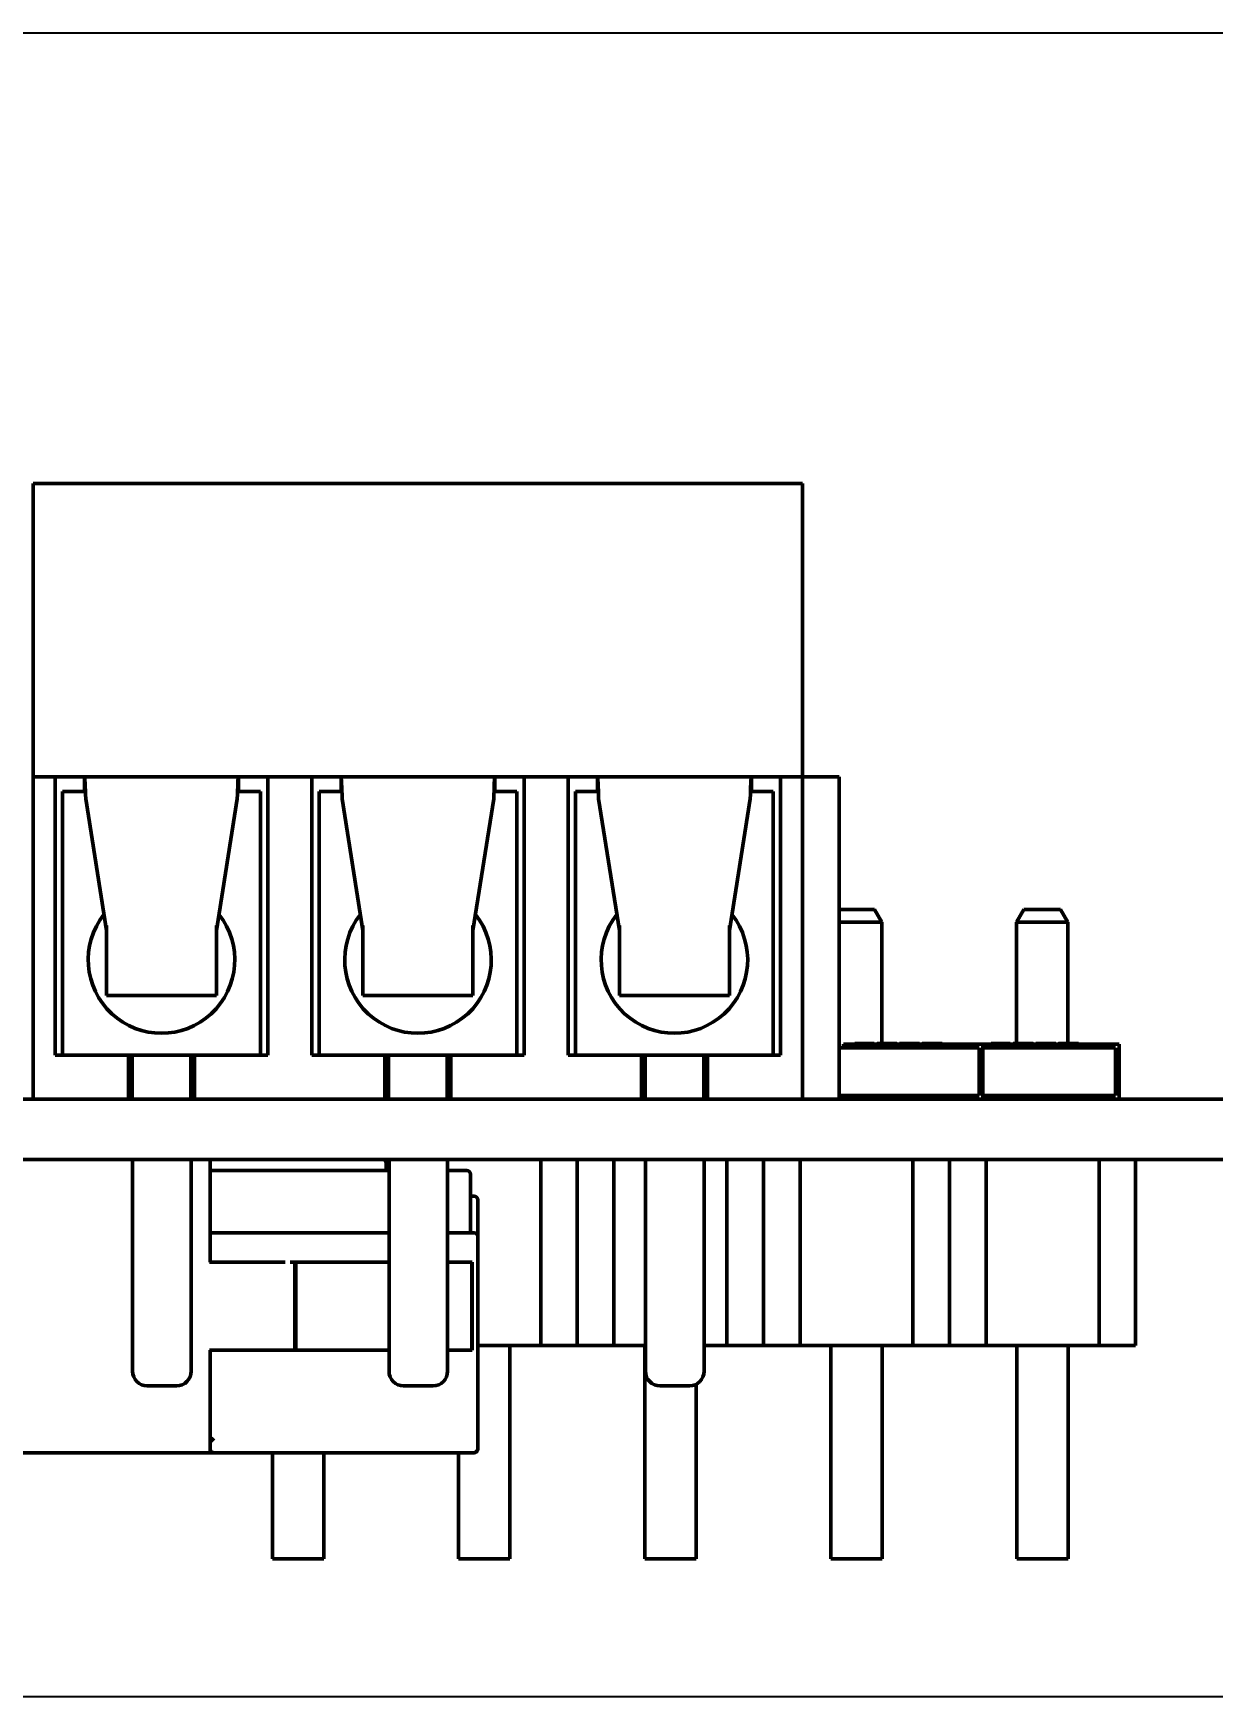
# Model space of a CAD drawing. Header units: millimetres. Extents: x 3004 to 446186229, y 1206 to 1506.
# Drawn here: x 3109.25 to 3125.34, y 1347.97 to 1370.67 of the extents above; entities that cross this region are included whole.
import ezdxf

# ---------------------------------------------------------------- set-up
doc = ezdxf.new("R2010")
doc.units = ezdxf.units.MM
doc.layers.add('Tonk', color=7, linetype='Continuous', lineweight=25)
doc.layers.add('Видимый контур (ГОСТ)', color=7, linetype='Continuous', lineweight=50)
doc.styles.get("Standard").update_dxf_attribs({"font": '', "width": 0.8, "oblique": 15})
doc.styles.get('Standard').set_extended_font_data('GOST type B')
doc.dimstyles.new('ISO-25', dxfattribs={"dimtxt": 2.5, "dimasz": 2.5, "dimexe": 1.25, "dimexo": 0, "dimtad": 1, "dimtxsty": 'Standard', "dimcen": 2.5, "dimadec": 0, "dimazin": 0, "dimtfac": 1, "dimtmove": 0, "dimatfit": 3, "dimfxl": 1, "dimarcsym": 0})

# ---------------------------------------------------------------- blocks, each defined once
blk = doc.blocks.new('*D37')
at = {"layer": 'Tonk', "color": 0, "lineweight": -2, "transparency": 16777216}
for p, q in [((3138.122, 1370.669), (3041.175, 1370.669)), ((3042.425, 1350.473), (3042.425, 1368.169)), ((3138.122, 1347.973), (3041.175, 1347.973))]:
    blk.add_line(p, q, dxfattribs=at)
at = {"layer": 'Tonk', "color": 0, "transparency": 16777216}
for points in [[(3042.009, 1368.169), (3042.842, 1368.169), (3042.425, 1370.669)], [(3042.009, 1350.473), (3042.842, 1350.473), (3042.425, 1347.973)]]:
    blk.add_solid(points, dxfattribs=at)
at = {"layer": 'Tonk', "color": 0, "transparency": 16777216, "insert": (3040.548, 1359.553), "char_height": 2.5, "attachment_point": 5, "rotation": 90}
blk.add_mtext('23*', dxfattribs=at)
blk = doc.blocks.new('*D52')
at = {"layer": 'Tonk', "color": 0, "lineweight": -2, "transparency": 16777216}
for p, q in [((3129.698, 1370.669), (3061.436, 1370.669)), ((3062.686, 1368.169), (3062.686, 1358.626)), ((3072.222, 1356.126), (3061.436, 1356.126))]:
    blk.add_line(p, q, dxfattribs=at)
at = {"layer": 'Tonk', "color": 0, "transparency": 16777216}
for points in [[(3062.269, 1368.169), (3063.102, 1368.169), (3062.686, 1370.669)], [(3062.269, 1358.626), (3063.102, 1358.626), (3062.686, 1356.126)]]:
    blk.add_solid(points, dxfattribs=at)
at = {"layer": 'Tonk', "color": 0, "transparency": 16777216, "insert": (3060.811, 1363.398), "char_height": 2.5, "attachment_point": 5, "rotation": 90}
blk.add_mtext('15*', dxfattribs=at)

msp = doc.modelspace()

# ---------------------------------------------------------------- linework, layer by layer
at = {"layer": 'Видимый контур (ГОСТ)'}
for p, q in [((3109.24705, 1364.52574), (3109.24705, 1360.52574)), ((3109.24705, 1364.52574), (3119.74705, 1364.52574)), ((3119.74705, 1364.52574), (3119.74705, 1360.52574)), ((3109.24705, 1360.52574), (3109.24705, 1356.12574)), ((3109.24705, 1360.52574), (3109.54705, 1360.52574)), ((3109.54705, 1360.52574), (3109.54705, 1356.72574)), ((3112.44705, 1360.52574), (3109.54705, 1360.52574)), ((3109.94705, 1360.32574), (3109.94705, 1360.52574)), ((3112.04705, 1360.32574), (3112.04705, 1360.52574)), ((3112.44705, 1360.52574), (3113.04705, 1360.52574)), ((3112.44705, 1356.72574), (3112.44705, 1360.52574)), ((3113.04705, 1360.52574), (3113.04705, 1356.72574)), ((3115.94705, 1360.52574), (3113.04705, 1360.52574)), ((3113.44705, 1360.32574), (3113.44705, 1360.52574)), ((3115.54705, 1360.32574), (3115.54705, 1360.52574)), ((3115.94705, 1360.52574), (3116.54705, 1360.52574)), ((3115.94705, 1356.72574), (3115.94705, 1360.52574)), ((3116.54705, 1360.52574), (3116.54705, 1356.72574)), ((3119.44705, 1360.52574), (3116.54705, 1360.52574)), ((3116.94705, 1360.32574), (3116.94705, 1360.52574)), ((3119.04705, 1360.32574), (3119.04705, 1360.52574)), ((3119.44705, 1360.52574), (3119.74705, 1360.52574)), ((3119.44705, 1356.72574), (3119.44705, 1360.52574)), ((3119.74705, 1360.52574), (3119.74705, 1356.12574)), ((3120.24705, 1360.52574), (3119.74705, 1360.52574)), ((3120.24705, 1360.52574), (3120.24705, 1356.12574)), ((3109.64705, 1360.32574), (3109.64705, 1356.72574)), ((3109.95494, 1360.32574), (3109.64705, 1360.32574)), ((3109.96284, 1360.22574), (3110.24705, 1358.42574)), ((3111.74705, 1358.42574), (3112.03126, 1360.22574)), ((3112.34705, 1360.32574), (3112.03915, 1360.32574)), ((3112.34705, 1356.72574), (3112.34705, 1360.32574)), ((3113.14705, 1360.32574), (3113.14705, 1356.72574)), ((3113.45494, 1360.32574), (3113.14705, 1360.32574)), ((3113.46284, 1360.22574), (3113.74705, 1358.42574)), ((3115.24705, 1358.42574), (3115.53126, 1360.22574)), ((3115.84705, 1360.32574), (3115.53915, 1360.32574)), ((3115.84705, 1356.72574), (3115.84705, 1360.32574)), ((3116.64705, 1360.32574), (3116.64705, 1356.72574)), ((3116.95494, 1360.32574), (3116.64705, 1360.32574)), ((3116.96284, 1360.22574), (3117.24705, 1358.42574)), ((3118.74705, 1358.42574), (3119.03126, 1360.22574)), ((3119.34705, 1360.32574), (3119.03915, 1360.32574)), ((3119.34705, 1356.72574), (3119.34705, 1360.32574)), ((3120.72691, 1358.71426), (3120.24705, 1358.71426)), ((3120.82691, 1358.54106), (3120.72691, 1358.71426)), ((3122.66691, 1358.54106), (3122.76691, 1358.71426)), ((3123.26691, 1358.71426), (3122.76691, 1358.71426)), ((3123.36691, 1358.54106), (3123.26691, 1358.71426)), ((3110.24705, 1358.49576), (3110.24705, 1358.42574)), ((3110.24705, 1358.21386), (3110.24705, 1358.42574)), ((3111.74705, 1358.42574), (3111.74705, 1358.49576)), ((3111.74705, 1358.42574), (3111.74705, 1358.21386)), ((3113.74705, 1358.49576), (3113.74705, 1358.42574)), ((3113.74705, 1358.21386), (3113.74705, 1358.42574)), ((3115.24705, 1358.42574), (3115.24705, 1358.49576)), ((3115.24705, 1358.42574), (3115.24705, 1358.21386)), ((3117.24705, 1358.49576), (3117.24705, 1358.42574)), ((3117.24705, 1358.21386), (3117.24705, 1358.42574)), ((3118.74705, 1358.42574), (3118.74705, 1358.49576)), ((3118.74705, 1358.42574), (3118.74705, 1358.21386)), ((3120.82691, 1358.54106), (3120.24705, 1358.54106)), ((3120.82691, 1356.88574), (3120.82691, 1358.54106)), ((3122.66691, 1356.88574), (3122.66691, 1358.54106)), ((3123.36691, 1358.54106), (3122.66691, 1358.54106)), ((3123.36691, 1356.88574), (3123.36691, 1358.54106)), ((3110.24705, 1357.5598), (3110.24705, 1358.21386)), ((3111.74705, 1358.21386), (3111.74705, 1357.5598)), ((3113.74705, 1357.5598), (3113.74705, 1358.21386)), ((3115.24705, 1358.21386), (3115.24705, 1357.5598)), ((3117.24705, 1357.5598), (3117.24705, 1358.21386)), ((3118.74705, 1358.21386), (3118.74705, 1357.5598)), ((3110.24705, 1357.5417), (3110.24705, 1357.5598)), ((3110.24705, 1357.5417), (3111.74705, 1357.5417)), ((3111.74705, 1357.5598), (3111.74705, 1357.5417)), ((3113.74705, 1357.5417), (3113.74705, 1357.5598)), ((3113.74705, 1357.5417), (3115.24705, 1357.5417)), ((3115.24705, 1357.5598), (3115.24705, 1357.5417)), ((3117.24705, 1357.5417), (3117.24705, 1357.5598)), ((3117.24705, 1357.5417), (3118.74705, 1357.5417)), ((3118.74705, 1357.5598), (3118.74705, 1357.5417)), ((3120.24705, 1356.82574), (3122.15695, 1356.82574)), ((3120.30695, 1356.87574), (3121.80695, 1356.87574)), ((3120.30695, 1356.82574), (3120.30695, 1356.87574)), ((3120.30695, 1356.82574), (3121.80695, 1356.82574)), ((3120.45982, 1356.88574), (3120.45982, 1356.87574)), ((3120.4752, 1356.88574), (3120.45982, 1356.88574)), ((3120.63931, 1356.88574), (3120.4752, 1356.88574)), ((3120.4752, 1356.88574), (3120.4752, 1356.87574)), ((3120.63931, 1356.88574), (3120.63931, 1356.87574)), ((3120.68033, 1356.88574), (3120.63931, 1356.88574)), ((3120.68033, 1356.88574), (3120.68033, 1356.87574)), ((3120.68546, 1356.88574), (3120.68033, 1356.88574)), ((3120.68546, 1356.88574), (3120.68546, 1356.87574)), ((3120.72136, 1356.88574), (3120.68546, 1356.88574)), ((3120.72136, 1356.88574), (3120.72136, 1356.87574)), ((3120.76238, 1356.88574), (3120.76238, 1356.87574)), ((3120.90044, 1356.88574), (3120.90044, 1356.87574)), ((3121.03418, 1356.88574), (3121.03418, 1356.87574)), ((3121.09059, 1356.88574), (3121.07007, 1356.88574)), ((3121.07007, 1356.88574), (3121.07007, 1356.87574)), ((3121.09059, 1356.88574), (3121.09059, 1356.87574)), ((3121.20413, 1356.88574), (3121.20413, 1356.87574)), ((3121.34187, 1356.88574), (3121.32136, 1356.88574)), ((3121.32136, 1356.88574), (3121.32136, 1356.87574)), ((3121.34187, 1356.88574), (3121.34187, 1356.87574)), ((3121.37777, 1356.88574), (3121.37777, 1356.87574)), ((3121.51583, 1356.88574), (3121.51583, 1356.87574)), ((3121.64956, 1356.88574), (3121.64956, 1356.87574)), ((3121.80695, 1356.82574), (3121.80695, 1356.87574)), ((3122.00695, 1356.87574), (3121.80695, 1356.87574)), ((3122.20695, 1356.87574), (3122.00695, 1356.87574)), ((3122.00695, 1356.82574), (3122.00695, 1356.87574)), ((3122.15695, 1356.82574), (3122.00695, 1356.82574)), ((3122.15695, 1356.82574), (3122.15695, 1356.17574)), ((3122.15695, 1356.82574), (3122.15695, 1356.17574)), ((3122.20695, 1356.87574), (3123.66695, 1356.87574)), ((3122.20695, 1356.87574), (3122.20695, 1356.12574)), ((3122.20695, 1356.82574), (3123.66695, 1356.82574)), ((3122.20695, 1356.82574), (3124.01695, 1356.82574)), ((3122.31983, 1356.88574), (3122.31983, 1356.87574)), ((3122.33521, 1356.88574), (3122.31983, 1356.88574)), ((3122.49931, 1356.88574), (3122.33521, 1356.88574)), ((3122.33521, 1356.88574), (3122.33521, 1356.87574)), ((3122.49931, 1356.88574), (3122.49931, 1356.87574)), ((3122.54034, 1356.88574), (3122.49931, 1356.88574)), ((3122.54034, 1356.88574), (3122.54034, 1356.87574)), ((3122.54547, 1356.88574), (3122.54034, 1356.88574)), ((3122.54547, 1356.88574), (3122.54547, 1356.87574)), ((3122.58136, 1356.88574), (3122.54547, 1356.88574)), ((3122.58136, 1356.88574), (3122.58136, 1356.87574)), ((3122.62239, 1356.88574), (3122.62239, 1356.87574)), ((3122.76045, 1356.88574), (3122.76045, 1356.87574)), ((3122.89419, 1356.88574), (3122.89419, 1356.87574)), ((3122.9506, 1356.88574), (3122.93008, 1356.88574)), ((3122.93008, 1356.88574), (3122.93008, 1356.87574)), ((3122.9506, 1356.88574), (3122.9506, 1356.87574)), ((3123.06414, 1356.88574), (3123.06414, 1356.87574)), ((3123.20188, 1356.88574), (3123.18136, 1356.88574)), ((3123.18136, 1356.88574), (3123.18136, 1356.87574)), ((3123.20188, 1356.88574), (3123.20188, 1356.87574)), ((3123.23778, 1356.88574), (3123.23778, 1356.87574)), ((3123.37584, 1356.88574), (3123.37584, 1356.87574)), ((3123.50957, 1356.88574), (3123.50957, 1356.87574)), ((3123.66695, 1356.82574), (3123.66695, 1356.87574)), ((3123.86695, 1356.87574), (3123.66695, 1356.87574)), ((3124.06695, 1356.87574), (3123.86695, 1356.87574)), ((3123.86695, 1356.82574), (3123.86695, 1356.87574)), ((3124.01695, 1356.82574), (3123.86695, 1356.82574)), ((3124.01695, 1356.82574), (3124.01695, 1356.17574)), ((3124.01695, 1356.82574), (3124.01695, 1356.17574)), ((3124.06695, 1356.87574), (3124.06695, 1356.12574)), ((3109.54705, 1356.72574), (3110.54705, 1356.72574)), ((3110.54705, 1356.72574), (3110.54705, 1356.12574)), ((3110.54705, 1356.72574), (3111.44705, 1356.72574)), ((3110.59705, 1356.12574), (3110.59705, 1356.72574)), ((3111.39705, 1356.12574), (3111.39705, 1356.72574)), ((3111.44705, 1356.72574), (3112.44705, 1356.72574)), ((3111.44705, 1356.72574), (3111.44705, 1356.12574)), ((3113.04705, 1356.72574), (3114.04705, 1356.72574)), ((3114.04705, 1356.72574), (3114.04705, 1356.12574)), ((3114.04705, 1356.72574), (3114.94705, 1356.72574)), ((3114.09705, 1356.12574), (3114.09705, 1356.72574)), ((3114.89705, 1356.12574), (3114.89705, 1356.72574)), ((3114.94705, 1356.72574), (3115.94705, 1356.72574)), ((3114.94705, 1356.72574), (3114.94705, 1356.12574)), ((3116.54705, 1356.72574), (3117.54705, 1356.72574)), ((3117.54705, 1356.72574), (3117.54705, 1356.12574)), ((3117.54705, 1356.72574), (3118.44705, 1356.72574)), ((3117.59705, 1356.12574), (3117.59705, 1356.72574)), ((3118.39705, 1356.12574), (3118.39705, 1356.72574)), ((3118.44705, 1356.72574), (3119.44705, 1356.72574)), ((3118.44705, 1356.72574), (3118.44705, 1356.12574)), ((3179.74995, 1356.12574), (3076.19195, 1356.12574)), ((3120.24705, 1356.17574), (3122.15695, 1356.17574)), ((3120.82691, 1356.12574), (3120.82691, 1356.17574)), ((3121.11695, 1356.17574), (3121.11695, 1356.12574)), ((3122.15695, 1356.17574), (3121.80695, 1356.17574)), ((3121.80695, 1356.12574), (3121.80695, 1356.17574)), ((3122.20695, 1356.17574), (3124.01695, 1356.17574)), ((3122.66691, 1356.12574), (3122.66691, 1356.17574)), ((3123.36691, 1356.12574), (3123.36691, 1356.17574)), ((3124.01695, 1356.17574), (3123.66695, 1356.17574)), ((3123.66695, 1356.12574), (3123.66695, 1356.17574)), ((3179.75496, 1355.30278), (3076.19695, 1355.30278)), ((3110.60205, 1352.41426), (3110.60205, 1355.30278)), ((3111.40205, 1352.41426), (3111.40205, 1355.30278)), ((3111.66217, 1355.20278), (3111.66217, 1355.29278)), ((3114.06217, 1355.15278), (3114.06217, 1355.25278)), ((3114.10205, 1352.41426), (3114.10205, 1355.30278)), ((3114.90205, 1352.41426), (3114.90205, 1355.30278)), ((3116.17191, 1355.30278), (3116.17191, 1352.76278)), ((3116.67191, 1354.76278), (3116.67191, 1355.30278)), ((3116.67191, 1355.30278), (3116.67191, 1354.76278)), ((3117.17191, 1355.30278), (3117.17191, 1352.76278)), ((3117.60205, 1352.41426), (3117.60205, 1355.30278)), ((3118.40205, 1352.41426), (3118.40205, 1355.30278)), ((3118.71191, 1355.30278), (3118.71191, 1352.76278)), ((3119.21191, 1354.76278), (3119.21191, 1355.30278)), ((3119.21191, 1355.30278), (3119.21191, 1354.76278)), ((3119.71191, 1355.30278), (3119.71191, 1352.76278)), ((3121.25191, 1355.30278), (3121.25191, 1352.76278)), ((3121.75191, 1354.76278), (3121.75191, 1355.30278)), ((3121.75191, 1355.30278), (3121.75191, 1354.76278)), ((3122.25191, 1355.30278), (3122.25191, 1352.76278)), ((3123.79191, 1355.30278), (3123.79191, 1352.76278)), ((3124.29191, 1354.76278), (3124.29191, 1355.30278)), ((3111.66217, 1355.20278), (3111.66217, 1353.90278)), ((3111.66217, 1355.15278), (3114.10205, 1355.15278)), ((3114.90205, 1355.15278), (3115.16211, 1355.15278)), ((3115.16211, 1355.15278), (3115.16217, 1355.15278)), ((3115.21217, 1354.30278), (3115.21217, 1355.10278)), ((3115.21217, 1354.80278), (3115.26217, 1354.80278)), ((3116.67191, 1354.76278), (3116.67191, 1352.76278)), ((3116.67191, 1354.76278), (3116.67191, 1352.76278)), ((3119.21191, 1354.76278), (3119.21191, 1352.76278)), ((3119.21191, 1354.76278), (3119.21191, 1352.76278)), ((3121.75191, 1354.76278), (3121.75191, 1352.76278)), ((3121.75191, 1354.76278), (3121.75191, 1352.76278)), ((3124.29191, 1354.76278), (3124.29191, 1352.76278)), ((3115.31217, 1354.75278), (3115.31217, 1354.25278)), ((3111.66217, 1354.30278), (3112.64146, 1354.30278)), ((3112.64146, 1354.30278), (3114.10205, 1354.30278)), ((3114.90205, 1354.30278), (3115.26217, 1354.30278)), ((3115.31217, 1354.25278), (3115.31217, 1351.35278)), ((3112.68288, 1353.90278), (3111.65217, 1353.90278)), ((3112.81774, 1353.90278), (3112.7536, 1353.90278)), ((3112.81774, 1352.70278), (3112.81774, 1353.90278)), ((3112.82905, 1353.90278), (3112.81774, 1353.90278)), ((3112.82905, 1352.70278), (3112.82905, 1353.90278)), ((3114.0639, 1353.90278), (3112.82905, 1353.90278)), ((3114.10205, 1353.90278), (3114.0639, 1353.90278)), ((3115.23321, 1353.90278), (3114.90205, 1353.90278)), ((3115.23604, 1353.90278), (3115.23321, 1353.90278)), ((3115.23321, 1353.90278), (3115.23321, 1352.70278)), ((3115.23897, 1352.70278), (3115.23897, 1353.90278)), ((3116.17191, 1352.76278), (3115.31217, 1352.76278)), ((3115.75191, 1352.76278), (3115.75191, 1350.55278)), ((3116.67191, 1352.76278), (3116.17191, 1352.76278)), ((3117.17191, 1352.76278), (3116.67191, 1352.76278)), ((3117.60205, 1352.76278), (3117.17191, 1352.76278)), ((3117.59191, 1352.76278), (3117.59191, 1350.55278)), ((3118.71191, 1352.76278), (3118.40205, 1352.76278)), ((3119.21191, 1352.76278), (3118.71191, 1352.76278)), ((3119.71191, 1352.76278), (3119.21191, 1352.76278)), ((3121.25191, 1352.76278), (3119.71191, 1352.76278)), ((3120.13191, 1352.76278), (3120.13191, 1350.55278)), ((3120.83191, 1352.76278), (3120.83191, 1350.55278)), ((3121.75191, 1352.76278), (3121.25191, 1352.76278)), ((3122.25191, 1352.76278), (3121.75191, 1352.76278)), ((3123.79191, 1352.76278), (3122.25191, 1352.76278)), ((3122.67191, 1352.76278), (3122.67191, 1350.55278)), ((3123.37191, 1352.76278), (3123.37191, 1350.55278)), ((3124.29191, 1352.76278), (3123.79191, 1352.76278)), ((3111.65217, 1352.70278), (3112.68288, 1352.70278)), ((3111.66217, 1352.70278), (3111.66217, 1351.40278)), ((3112.68288, 1352.70278), (3112.7536, 1352.70278)), ((3112.7536, 1352.70278), (3112.81774, 1352.70278)), ((3112.81774, 1352.70278), (3112.82905, 1352.70278)), ((3112.82905, 1352.70278), (3114.0639, 1352.70278)), ((3114.0639, 1352.70278), (3114.10205, 1352.70278)), ((3114.90205, 1352.70278), (3115.23321, 1352.70278)), ((3115.23321, 1352.70278), (3115.23604, 1352.70278)), ((3110.80205, 1352.21426), (3111.20205, 1352.21426)), ((3114.30205, 1352.21426), (3114.70205, 1352.21426)), ((3117.80205, 1352.21426), (3118.20205, 1352.21426)), ((3118.29191, 1352.23559), (3118.29191, 1350.55278)), ((3111.71217, 1351.50278), (3111.66217, 1351.45278)), ((3111.66217, 1351.31278), (3111.66217, 1351.40278)), ((3111.65217, 1351.30278), (3108.67217, 1351.30278)), ((3111.71217, 1351.30278), (3111.65217, 1351.30278)), ((3112.64146, 1351.30278), (3111.71217, 1351.30278)), ((3112.51191, 1351.30278), (3112.51191, 1350.55278)), ((3115.26217, 1351.30278), (3112.64146, 1351.30278)), ((3113.21191, 1351.30278), (3113.21191, 1350.55278)), ((3115.05191, 1351.30278), (3115.05191, 1350.55278)), ((3112.51191, 1350.55278), (3112.51191, 1349.85278)), ((3113.21191, 1350.55278), (3113.21191, 1349.85278)), ((3115.05191, 1350.55278), (3115.05191, 1349.85278)), ((3115.75191, 1350.55278), (3115.75191, 1349.85278)), ((3117.59191, 1350.55278), (3117.59191, 1349.85278)), ((3118.29191, 1350.55278), (3118.29191, 1349.85278)), ((3120.13191, 1350.55278), (3120.13191, 1349.85278)), ((3120.83191, 1350.55278), (3120.83191, 1349.85278)), ((3122.67191, 1350.55278), (3122.67191, 1349.85278)), ((3123.37191, 1350.55278), (3123.37191, 1349.85278)), ((3112.51191, 1349.85278), (3113.21191, 1349.85278)), ((3115.05191, 1349.85278), (3115.75191, 1349.85278)), ((3117.59191, 1349.85278), (3118.29191, 1349.85278)), ((3120.13191, 1349.85278), (3120.83191, 1349.85278)), ((3122.67191, 1349.85278), (3123.37191, 1349.85278))]:
    msp.add_line(p, q, dxfattribs=at)
for centre, radius, start, end in [((3110.99705, 1358.02574), 1, 141.694264, 38.30573), ((3114.49705, 1358.02574), 1, 141.694264, 38.30573), ((3117.99705, 1358.02574), 1, 141.694264, 38.30573), ((3111.65217, 1355.29278), 0.01, 0, 90), ((3114.01217, 1355.25278), 0.05, 0, 90), ((3115.16217, 1355.10278), 0.05, 0, 90), ((3115.26217, 1354.75278), 0.05, 0, 90), ((3115.26217, 1354.25278), 0.05, 0, 90), ((3110.80205, 1352.41426), 0.2, 180, 270), ((3111.20205, 1352.41426), 0.2, 270, 0), ((3114.30205, 1352.41426), 0.2, 180, 270), ((3114.70205, 1352.41426), 0.2, 270, 0), ((3117.80205, 1352.41426), 0.2, 180, 270), ((3118.20205, 1352.41426), 0.2, 270, 0), ((3111.65217, 1351.31278), 0.01, 270, 0), ((3111.71217, 1351.35278), 0.05, 180, 270), ((3115.26217, 1351.35278), 0.05, 270, 0)]:
    msp.add_arc(centre, radius, start, end, dxfattribs=at)
for points in [[(3109.96284, 1360.22574), (3109.95757, 1360.38282), (3109.95231, 1360.52574), (3109.94705, 1360.52574)], [(3112.04705, 1360.52574), (3112.04179, 1360.52574), (3112.03652, 1360.38282), (3112.03126, 1360.22574)], [(3113.46284, 1360.22574), (3113.45757, 1360.38282), (3113.45231, 1360.52574), (3113.44705, 1360.52574)], [(3115.54705, 1360.52574), (3115.54179, 1360.52574), (3115.53652, 1360.38282), (3115.53126, 1360.22574)], [(3116.96284, 1360.22574), (3116.95757, 1360.38282), (3116.95231, 1360.52574), (3116.94705, 1360.52574)], [(3119.04705, 1360.52574), (3119.04179, 1360.52574), (3119.03652, 1360.38282), (3119.03126, 1360.22574)], [(3111.66083, 1351.30756), (3111.67624, 1351.30491), (3111.69198, 1351.30355), (3111.70699, 1351.30305)]]:
    msp.add_open_spline(points, degree=3, dxfattribs=at)
for points, knots in [([(3120.90044, 1356.88574), (3120.89726, 1356.88574), (3120.89094, 1356.88574), (3120.88158, 1356.88574), (3120.87245, 1356.88574), (3120.86356, 1356.88574), (3120.85486, 1356.88574), (3120.84641, 1356.88574), (3120.83816, 1356.88574), (3120.83024, 1356.88574), (3120.82256, 1356.88574), (3120.8153, 1356.88574), (3120.80848, 1356.88574), (3120.80201, 1356.88574), (3120.79606, 1356.88574), (3120.79039, 1356.88574), (3120.78532, 1356.88574), (3120.78044, 1356.88574), (3120.77622, 1356.88574), (3120.77242, 1356.88574), (3120.76935, 1356.88574), (3120.76679, 1356.88574), (3120.76481, 1356.88574), (3120.76336, 1356.88574), (3120.7626, 1356.88574), (3120.76246, 1356.88574), (3120.76238, 1356.88574)], [0, 0, 0, 0, 0.03378812, 0.06719393, 0.09986241, 0.13256661, 0.16515117, 0.19791319, 0.231319, 0.26508328, 0.29925531, 0.33439857, 0.36994282, 0.40628356, 0.44406382, 0.48299771, 0.52335445, 0.56553659, 0.60961292, 0.65639081, 0.70588549, 0.7583245, 0.81383178, 0.87279456, 0.93472223, 1, 1, 1, 1]), ([(3121.03418, 1356.88574), (3121.03414, 1356.88574), (3121.03407, 1356.88574), (3121.03326, 1356.88574), (3121.03191, 1356.88574), (3121.03007, 1356.88574), (3121.02782, 1356.88574), (3121.02483, 1356.88574), (3121.02142, 1356.88574), (3121.01747, 1356.88574), (3121.01301, 1356.88574), (3121.00816, 1356.88574), (3121.00273, 1356.88574), (3120.99702, 1356.88574), (3120.9908, 1356.88574), (3120.98425, 1356.88574), (3120.97712, 1356.88574), (3120.96964, 1356.88574), (3120.96175, 1356.88574), (3120.95368, 1356.88574), (3120.94536, 1356.88574), (3120.93678, 1356.88574), (3120.92802, 1356.88574), (3120.91903, 1356.88574), (3120.90982, 1356.88574), (3120.9036, 1356.88574), (3120.90044, 1356.88574)], [0, 0, 0, 0, 0.06859462, 0.13324604, 0.19431259, 0.25127922, 0.30451344, 0.35423491, 0.40048059, 0.44341075, 0.48401487, 0.5232523, 0.56104237, 0.59790024, 0.63351849, 0.66831435, 0.70249567, 0.73668535, 0.77029317, 0.80343726, 0.83591295, 0.86846025, 0.90084654, 0.93346652, 0.96625758, 1, 1, 1, 1]), ([(3121.20413, 1356.88574), (3121.19904, 1356.88574), (3121.18901, 1356.88574), (3121.17427, 1356.88574), (3121.16017, 1356.88574), (3121.14675, 1356.88574), (3121.13425, 1356.88574), (3121.12321, 1356.88574), (3121.11346, 1356.88574), (3121.10539, 1356.88574), (3121.09874, 1356.88574), (3121.09411, 1356.88574), (3121.09115, 1356.88574), (3121.09077, 1356.88574), (3121.09059, 1356.88574)], [0, 0, 0, 0, 0.08940971, 0.17630576, 0.2626259, 0.34944573, 0.43549826, 0.51892813, 0.60135466, 0.68425642, 0.76580674, 0.84487687, 0.92227979, 1, 1, 1, 1]), ([(3121.32136, 1356.88574), (3121.32117, 1356.88574), (3121.32079, 1356.88574), (3121.31776, 1356.88574), (3121.31281, 1356.88574), (3121.30607, 1356.88574), (3121.29768, 1356.88574), (3121.28762, 1356.88574), (3121.27612, 1356.88574), (3121.26325, 1356.88574), (3121.24939, 1356.88574), (3121.23477, 1356.88574), (3121.21965, 1356.88574), (3121.20935, 1356.88574), (3121.20413, 1356.88574)], [0, 0, 0, 0, 0.07405843, 0.14887035, 0.22666767, 0.30773476, 0.3911572, 0.47392936, 0.55792775, 0.64498929, 0.73336406, 0.82109204, 0.90928721, 1, 1, 1, 1]), ([(3121.51583, 1356.88574), (3121.51265, 1356.88574), (3121.50632, 1356.88574), (3121.49697, 1356.88574), (3121.48783, 1356.88574), (3121.47895, 1356.88574), (3121.47025, 1356.88574), (3121.4618, 1356.88574), (3121.45355, 1356.88574), (3121.44562, 1356.88574), (3121.43794, 1356.88574), (3121.43069, 1356.88574), (3121.42387, 1356.88574), (3121.41739, 1356.88574), (3121.41144, 1356.88574), (3121.40578, 1356.88574), (3121.40071, 1356.88574), (3121.39582, 1356.88574), (3121.39161, 1356.88574), (3121.3878, 1356.88574), (3121.38473, 1356.88574), (3121.38217, 1356.88574), (3121.38019, 1356.88574), (3121.37875, 1356.88574), (3121.37798, 1356.88574), (3121.37784, 1356.88574), (3121.37777, 1356.88574)], [0, 0, 0, 0, 0.03378812, 0.06719393, 0.09986241, 0.13256661, 0.16515117, 0.19791319, 0.231319, 0.26508328, 0.29925531, 0.33439857, 0.36994282, 0.40628356, 0.44406382, 0.48299771, 0.52335445, 0.56553659, 0.60961292, 0.65639081, 0.70588549, 0.7583245, 0.81383178, 0.87279456, 0.93472223, 1, 1, 1, 1]), ([(3121.64956, 1356.88574), (3121.64952, 1356.88574), (3121.64945, 1356.88574), (3121.64864, 1356.88574), (3121.6473, 1356.88574), (3121.64545, 1356.88574), (3121.64321, 1356.88574), (3121.64021, 1356.88574), (3121.6368, 1356.88574), (3121.63285, 1356.88574), (3121.6284, 1356.88574), (3121.62355, 1356.88574), (3121.61811, 1356.88574), (3121.6124, 1356.88574), (3121.60618, 1356.88574), (3121.59964, 1356.88574), (3121.5925, 1356.88574), (3121.58502, 1356.88574), (3121.57714, 1356.88574), (3121.56906, 1356.88574), (3121.56075, 1356.88574), (3121.55217, 1356.88574), (3121.5434, 1356.88574), (3121.53442, 1356.88574), (3121.5252, 1356.88574), (3121.51898, 1356.88574), (3121.51583, 1356.88574)], [0, 0, 0, 0, 0.06859462, 0.13324604, 0.19431259, 0.25127922, 0.30451344, 0.35423491, 0.40048059, 0.44341075, 0.48401487, 0.5232523, 0.56104237, 0.59790024, 0.63351849, 0.66831435, 0.70249567, 0.73668535, 0.77029317, 0.80343726, 0.83591295, 0.86846025, 0.90084654, 0.93346652, 0.96625758, 1, 1, 1, 1]), ([(3122.76045, 1356.88574), (3122.75727, 1356.88574), (3122.75094, 1356.88574), (3122.74159, 1356.88574), (3122.73245, 1356.88574), (3122.72357, 1356.88574), (3122.71487, 1356.88574), (3122.70642, 1356.88574), (3122.69817, 1356.88574), (3122.69025, 1356.88574), (3122.68256, 1356.88574), (3122.67531, 1356.88574), (3122.66849, 1356.88574), (3122.66201, 1356.88574), (3122.65607, 1356.88574), (3122.6504, 1356.88574), (3122.64533, 1356.88574), (3122.64044, 1356.88574), (3122.63623, 1356.88574), (3122.63243, 1356.88574), (3122.62936, 1356.88574), (3122.6268, 1356.88574), (3122.62481, 1356.88574), (3122.62337, 1356.88574), (3122.62261, 1356.88574), (3122.62246, 1356.88574), (3122.62239, 1356.88574)], [0, 0, 0, 0, 0.03378812, 0.06719393, 0.09986241, 0.13256661, 0.16515117, 0.19791319, 0.231319, 0.26508328, 0.29925531, 0.33439857, 0.36994282, 0.40628356, 0.44406382, 0.48299771, 0.52335445, 0.56553659, 0.60961292, 0.65639081, 0.70588549, 0.7583245, 0.81383178, 0.87279456, 0.93472223, 1, 1, 1, 1]), ([(3122.89419, 1356.88574), (3122.89415, 1356.88574), (3122.89408, 1356.88574), (3122.89327, 1356.88574), (3122.89192, 1356.88574), (3122.89008, 1356.88574), (3122.88783, 1356.88574), (3122.88483, 1356.88574), (3122.88143, 1356.88574), (3122.87748, 1356.88574), (3122.87302, 1356.88574), (3122.86817, 1356.88574), (3122.86274, 1356.88574), (3122.85703, 1356.88574), (3122.85081, 1356.88574), (3122.84426, 1356.88574), (3122.83712, 1356.88574), (3122.82965, 1356.88574), (3122.82176, 1356.88574), (3122.81369, 1356.88574), (3122.80537, 1356.88574), (3122.79679, 1356.88574), (3122.78803, 1356.88574), (3122.77904, 1356.88574), (3122.76983, 1356.88574), (3122.76361, 1356.88574), (3122.76045, 1356.88574)], [0, 0, 0, 0, 0.06859462, 0.13324604, 0.19431259, 0.25127922, 0.30451344, 0.35423491, 0.40048059, 0.44341075, 0.48401487, 0.5232523, 0.56104237, 0.59790024, 0.63351849, 0.66831435, 0.70249567, 0.73668535, 0.77029317, 0.80343726, 0.83591295, 0.86846025, 0.90084654, 0.93346652, 0.96625758, 1, 1, 1, 1]), ([(3123.06414, 1356.88574), (3123.05905, 1356.88574), (3123.04902, 1356.88574), (3123.03428, 1356.88574), (3123.02017, 1356.88574), (3123.00675, 1356.88574), (3122.99426, 1356.88574), (3122.98322, 1356.88574), (3122.97347, 1356.88574), (3122.9654, 1356.88574), (3122.95875, 1356.88574), (3122.95412, 1356.88574), (3122.95116, 1356.88574), (3122.95078, 1356.88574), (3122.9506, 1356.88574)], [0, 0, 0, 0, 0.08940971, 0.17630576, 0.2626259, 0.34944573, 0.43549826, 0.51892813, 0.60135466, 0.68425642, 0.76580674, 0.84487687, 0.92227979, 1, 1, 1, 1]), ([(3123.18136, 1356.88574), (3123.18118, 1356.88574), (3123.1808, 1356.88574), (3123.17776, 1356.88574), (3123.17281, 1356.88574), (3123.16608, 1356.88574), (3123.15769, 1356.88574), (3123.14763, 1356.88574), (3123.13613, 1356.88574), (3123.12326, 1356.88574), (3123.1094, 1356.88574), (3123.09478, 1356.88574), (3123.07966, 1356.88574), (3123.06936, 1356.88574), (3123.06414, 1356.88574)], [0, 0, 0, 0, 0.07405843, 0.14887035, 0.22666767, 0.30773476, 0.3911572, 0.47392936, 0.55792775, 0.64498929, 0.73336406, 0.82109204, 0.90928721, 1, 1, 1, 1]), ([(3123.37584, 1356.88574), (3123.37265, 1356.88574), (3123.36633, 1356.88574), (3123.35698, 1356.88574), (3123.34784, 1356.88574), (3123.33896, 1356.88574), (3123.33026, 1356.88574), (3123.32181, 1356.88574), (3123.31355, 1356.88574), (3123.30563, 1356.88574), (3123.29795, 1356.88574), (3123.2907, 1356.88574), (3123.28388, 1356.88574), (3123.2774, 1356.88574), (3123.27145, 1356.88574), (3123.26578, 1356.88574), (3123.26071, 1356.88574), (3123.25583, 1356.88574), (3123.25161, 1356.88574), (3123.24781, 1356.88574), (3123.24474, 1356.88574), (3123.24218, 1356.88574), (3123.2402, 1356.88574), (3123.23876, 1356.88574), (3123.23799, 1356.88574), (3123.23785, 1356.88574), (3123.23778, 1356.88574)], [0, 0, 0, 0, 0.03378812, 0.06719393, 0.09986241, 0.13256661, 0.16515117, 0.19791319, 0.231319, 0.26508328, 0.29925531, 0.33439857, 0.36994282, 0.40628356, 0.44406382, 0.48299771, 0.52335445, 0.56553659, 0.60961292, 0.65639081, 0.70588549, 0.7583245, 0.81383178, 0.87279456, 0.93472223, 1, 1, 1, 1]), ([(3123.50957, 1356.88574), (3123.50953, 1356.88574), (3123.50946, 1356.88574), (3123.50865, 1356.88574), (3123.5073, 1356.88574), (3123.50546, 1356.88574), (3123.50322, 1356.88574), (3123.50022, 1356.88574), (3123.49681, 1356.88574), (3123.49286, 1356.88574), (3123.48841, 1356.88574), (3123.48356, 1356.88574), (3123.47812, 1356.88574), (3123.47241, 1356.88574), (3123.46619, 1356.88574), (3123.45964, 1356.88574), (3123.45251, 1356.88574), (3123.44503, 1356.88574), (3123.43714, 1356.88574), (3123.42907, 1356.88574), (3123.42076, 1356.88574), (3123.41218, 1356.88574), (3123.40341, 1356.88574), (3123.39443, 1356.88574), (3123.38521, 1356.88574), (3123.37899, 1356.88574), (3123.37584, 1356.88574)], [0, 0, 0, 0, 0.06859462, 0.13324604, 0.19431259, 0.25127922, 0.30451344, 0.35423491, 0.40048059, 0.44341075, 0.48401487, 0.5232523, 0.56104237, 0.59790024, 0.63351849, 0.66831435, 0.70249567, 0.73668535, 0.77029317, 0.80343726, 0.83591295, 0.86846025, 0.90084654, 0.93346652, 0.96625758, 1, 1, 1, 1])]:
    msp.add_open_spline(points, degree=3, knots=knots, dxfattribs=at)

# ---------------------------------------------------------------- dimensions: what is measured, and where the dimension line sits
at = {"layer": 'Tonk'}
dim = msp.add_linear_dim(base=(3042.42529, 1370.66936), p1=(3138.12204, 1347.97278), p2=(3138.12204, 1370.66936), angle=90, text='23*', dimstyle='ISO-25', dxfattribs=at)
dim.commit()
dim.dimension.update_dxf_attribs({"geometry": '*D37', "text_midpoint": (3042.42529, 1359.55324), "dimtype": 160})
dim = msp.add_linear_dim(base=(3062.68573, 1356.12574), p1=(3129.69801, 1370.66936), p2=(3072.22195, 1356.12574), angle=90, text='15*', dimstyle='ISO-25', dxfattribs=at)
dim.commit()
dim.dimension.update_dxf_attribs({"geometry": '*D52', "text_midpoint": (3060.81073, 1363.39755)})

doc.saveas('drawing.dxf')
